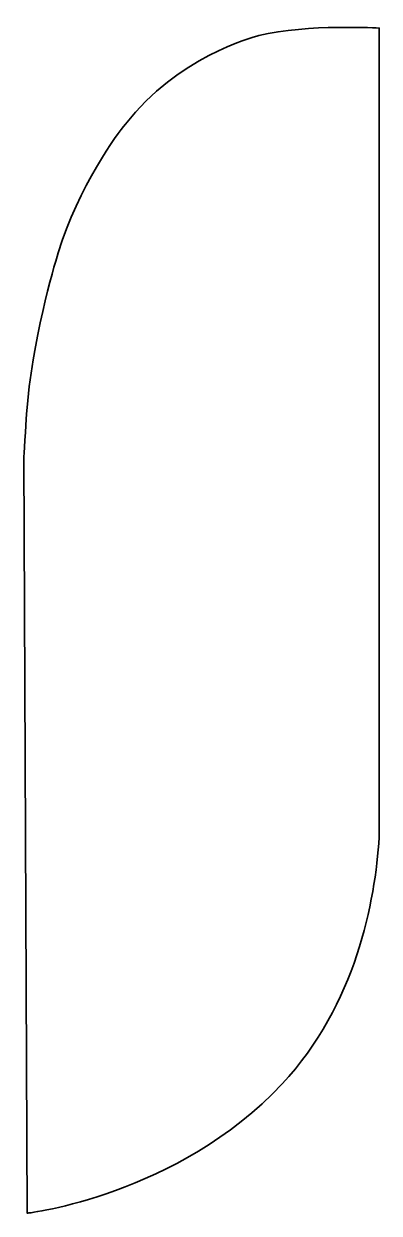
# Model space of a CAD drawing. Extents: x 45 to 645, y 45 to 2051.
import ezdxf

# ---------------------------------------------------------------- set-up
doc = ezdxf.new("R2010")
doc.units = 0
doc.header["$MEASUREMENT"] = 0
doc.layers.add('Thru-cut', color=7, linetype='Continuous', lineweight=0)

msp = doc.modelspace()

# ---------------------------------------------------------------- linework, layer by layer
at = {"layer": 'Thru-cut', "color": 140, "lineweight": 35, "true_color": 0x00aeef}
msp.add_open_spline([(644.9, 943.6), (644.9, 943.6), (644.9, 944.6), (644.9, 944.6), (644.9, 1447.7), (645, 2043.5), (645, 2043.5), (645, 2043.5), (524.5, 2050.9), (441.8, 2031.3), (428.5, 2026.5), (305.5, 1995.8), (216.4, 1881.5), (203.6, 1867.2), (136.9, 1775.4), (103, 1664.6), (94.5, 1638.5), (59.8, 1517.8), (49.2, 1392.2), (48.5, 1375.2), (44.8, 1318.1), (44.8, 1318.1), (44.8, 1318.1), (50.6, 44.8), (50.6, 44.8), (50.6, 44.8), (50.7, 44.8), (50.7, 44.8), (50.7, 44.8), (305, 74.3), (481.1, 263), (605.9, 396.7), (638, 571), (644.9, 678.8), (644.9, 678.8), (644.9, 782.7), (644.9, 782.7), (644.9, 782.7), (644.9, 943.6), (644.9, 943.6)], degree=3, knots=[0, 0, 0, 0, 1, 1, 1, 2, 2, 2, 3, 3, 3, 4, 4, 4, 5, 5, 5, 6, 6, 6, 7, 7, 7, 8, 8, 8, 9, 9, 9, 10, 10, 10, 11, 11, 11, 12, 12, 12, 13, 13, 13, 13], dxfattribs=at)

doc.saveas('drawing.dxf')
